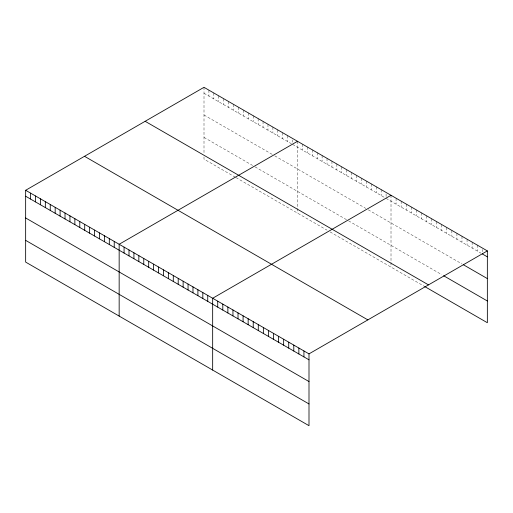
<?xml version="1.0" encoding="UTF-8"?>
<svg xmlns="http://www.w3.org/2000/svg" width="513" height="513" viewBox="0 0 513 513"><rect width="100%" height="100%" fill="white"/><g stroke="black" fill="none" stroke-linecap="round" stroke-linejoin="round"><path stroke-width="0.38" stroke-dasharray="2.56 1.92" d="M204.001 93.257L291.352 143.691M292.583 144.403L384.859 197.678M386.09 198.39L481.014 253.191M204.001 114.995L272.281 154.419M274.744 155.837L365.788 208.406M368.251 209.823L461.995 263.951M204.001 137.388L252.595 165.449M255.057 166.872L346.717 219.788M348.564 220.853L441.712 274.635M235.371 177.241L204.001 159.126L204.001 156.798M235.986 177.594L327.031 230.157M330.109 231.934L423.969 286.126M482.278 249.465L482.278 251.691M477.212 245.047L477.212 250.998M472.14 242.123L472.14 248.068M467.067 239.193L467.067 245.143M461.995 236.269L461.995 242.213M456.929 233.338L456.929 239.289M451.857 230.414L451.857 236.358M446.785 227.483L446.785 233.434M441.712 224.559L441.712 230.504M436.646 221.629L436.646 227.573M431.574 218.705L431.574 224.649M426.502 215.774L426.502 221.719M421.436 212.85L421.436 218.794M416.364 209.92L416.364 215.864M411.291 206.995L411.291 212.94M406.219 204.065L406.219 210.009M401.153 201.141L401.153 207.085M396.081 198.21L396.081 204.155M391.009 195.286L391.009 261.662M391.009 262.438L391.009 267.1M386.09 193.927L386.09 196.902M381.165 189.598L381.165 195.549M376.247 186.758L376.247 192.708M371.322 183.917L371.322 189.861M366.404 181.076L366.404 187.021M361.479 178.235L361.479 184.18M356.561 175.395L356.561 181.339M351.642 172.554L351.642 178.498M346.717 169.713L346.717 175.658M341.799 166.872L341.799 172.817M336.874 164.032L336.874 169.976M331.956 161.185L331.956 167.135M327.031 158.344L327.031 164.295M322.113 155.503L322.113 161.454M317.188 152.662L317.188 158.607M312.27 149.822L312.27 155.766M307.345 146.981L307.345 152.925M302.426 144.14L302.426 150.085M297.502 141.299L297.502 207.675M297.502 208.458L297.502 213.113M292.583 139.946L292.583 142.172M287.658 135.618L287.658 141.562M282.74 132.777L282.74 138.722M277.822 129.93L277.822 135.881M272.897 127.089L272.897 133.04M267.978 124.249L267.978 130.199M263.054 121.408L263.054 127.352M258.135 118.567L258.135 124.512M253.21 115.726L253.21 121.671M248.292 112.886L248.292 118.83M243.367 110.045L243.367 115.989M238.449 107.204L238.449 113.149M233.524 104.363L233.524 110.308M228.606 101.516L228.606 107.467M223.681 98.676L223.681 104.626M218.762 95.835L218.762 101.786M213.838 92.994L213.838 98.938M208.919 90.153L208.919 96.098M204.001 87.313L204.001 153.695"/><path stroke-width="0.77" d="M25.65 190.278L308.999 353.874L308.999 425.687L25.65 262.098L25.65 190.278L204.001 87.313L487.35 250.902L487.35 322.722L424.604 286.491M297.502 141.299L119.157 244.265L119.157 316.079M391.009 195.286L212.664 298.252L212.664 370.065M308.999 353.874L487.35 250.902M482.278 253.922L487.35 256.853M463.265 264.682L487.35 278.585M443.617 275.731L487.35 300.984M145.141 121.292L428.496 284.882M84.504 156.298L367.859 319.894M25.65 196.229L308.999 359.818M25.65 217.961L308.999 381.557M25.65 240.36L308.999 403.949M303.933 350.943L303.933 356.894M298.861 348.019L298.861 353.964M293.789 345.089L293.789 351.039M288.723 342.165L288.723 348.109M283.651 339.234L283.651 345.185M278.578 336.31L278.578 342.254M273.506 333.379L273.506 339.324M268.44 330.455L268.44 336.4M263.368 327.525L263.368 333.469M258.296 324.601L258.296 330.545M253.23 321.67L253.23 327.615M248.157 318.746L248.157 324.691M243.085 315.816L243.085 321.76M238.013 312.892L238.013 318.836M232.947 309.961L232.947 315.905M227.875 307.037L227.875 312.981M222.802 304.106L222.802 310.051M217.73 301.176L217.73 307.127M207.739 295.411L207.739 301.355M202.821 292.57L202.821 298.515M197.896 289.73L197.896 295.674M192.978 286.889L192.978 292.833M188.053 284.048L188.053 289.992M183.135 281.201L183.135 287.152M178.21 278.36L178.21 284.311M173.291 275.519L173.291 281.464M168.373 272.679L168.373 278.623M163.448 269.838L163.448 275.782M158.53 266.997L158.53 272.942M153.605 264.157L153.605 270.101M148.687 261.316L148.687 267.26M143.762 258.475L143.762 264.419M138.843 255.634L138.843 261.579M133.919 252.787L133.919 258.738M129 249.946L129 255.897M124.075 247.106L124.075 253.056M114.232 241.424L114.232 247.369M109.314 238.583L109.314 244.528M104.389 235.743L104.389 241.687M99.471 232.902L99.471 238.846M94.552 230.061L94.552 236.006M89.628 227.221L89.628 233.165M84.709 224.38L84.709 230.324M79.784 221.533L79.784 227.483M74.866 218.692L74.866 224.643M69.941 215.851L69.941 221.802M65.023 213.01L65.023 218.955M60.098 210.17L60.098 216.114M55.18 207.329L55.18 213.273M50.255 204.488L50.255 210.433M45.336 201.647L45.336 207.592M40.412 198.807L40.412 204.751M35.493 195.966L35.493 201.91M30.568 193.125L30.568 199.07"/></g></svg>
